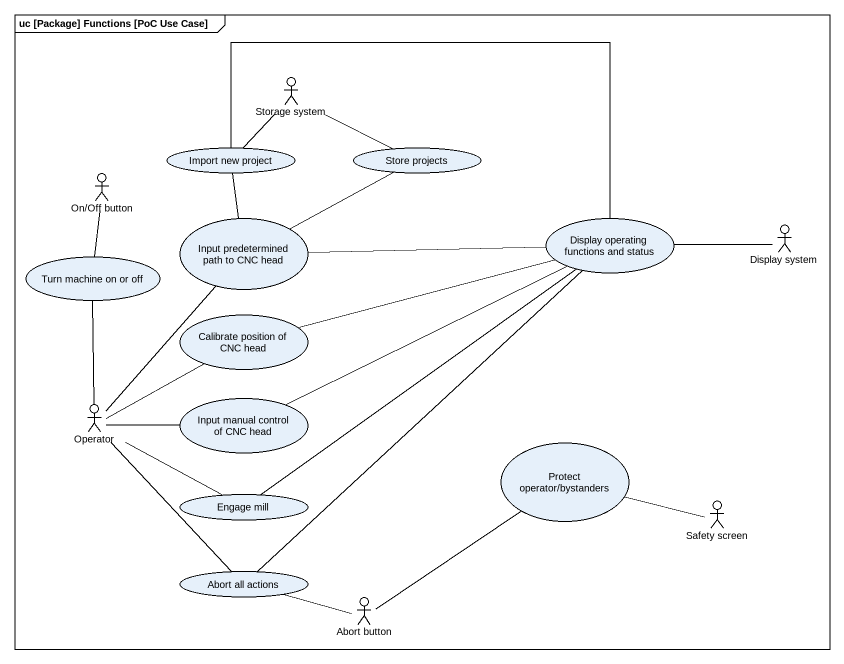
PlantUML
@startuml
mainframe uc [Package] Functions [PoC Use Case]
actor "Storage system" as Storage_system
actor "On/Off button" as On_Off_button
usecase "Import new project" as Import_new_project
usecase "Store projects" as Store_projects
usecase "Input predetermined path to CNC head" as Input_predetermined_path_to
usecase "Display operating functions and status" as Display_operating_functions
usecase "Turn machine on or off" as Turn_machine_on_or_off
actor "Display system" as Display_system
usecase "Calibrate position of CNC head" as Calibrate_position_of_CNC
actor Operator
usecase "Input manual control of CNC head" as Input_manual_control_of_CNC
usecase "Protect operator/bystanders" as Protect_operator_bystanders
usecase "Engage mill" as Engage_mill
actor "Safety screen" as Safety_screen
usecase "Abort all actions" as Abort_all_actions
actor "Abort button" as Abort_button
Storage_system -- Import_new_project
Storage_system -right- Store_projects
On_Off_button -- Turn_machine_on_or_off
Import_new_project -- Input_predetermined_path_to
Import_new_project -right- Display_operating_functions
Store_projects -left- Input_predetermined_path_to
Input_predetermined_path_to -right- Display_operating_functions
Display_system -left- Display_operating_functions
Calibrate_position_of_CNC -right- Display_operating_functions
Operator -up- Input_predetermined_path_to
Operator -up- Turn_machine_on_or_off
Operator -right- Calibrate_position_of_CNC
Operator -right- Input_manual_control_of_CNC
Operator -right- Engage_mill
Operator -- Abort_all_actions
Input_manual_control_of_CNC -right- Display_operating_functions
Engage_mill -up- Display_operating_functions
Safety_screen -left- Protect_operator_bystanders
Abort_all_actions -up- Display_operating_functions
Abort_button -up- Protect_operator_bystanders
Abort_button -left- Abort_all_actions
@enduml
